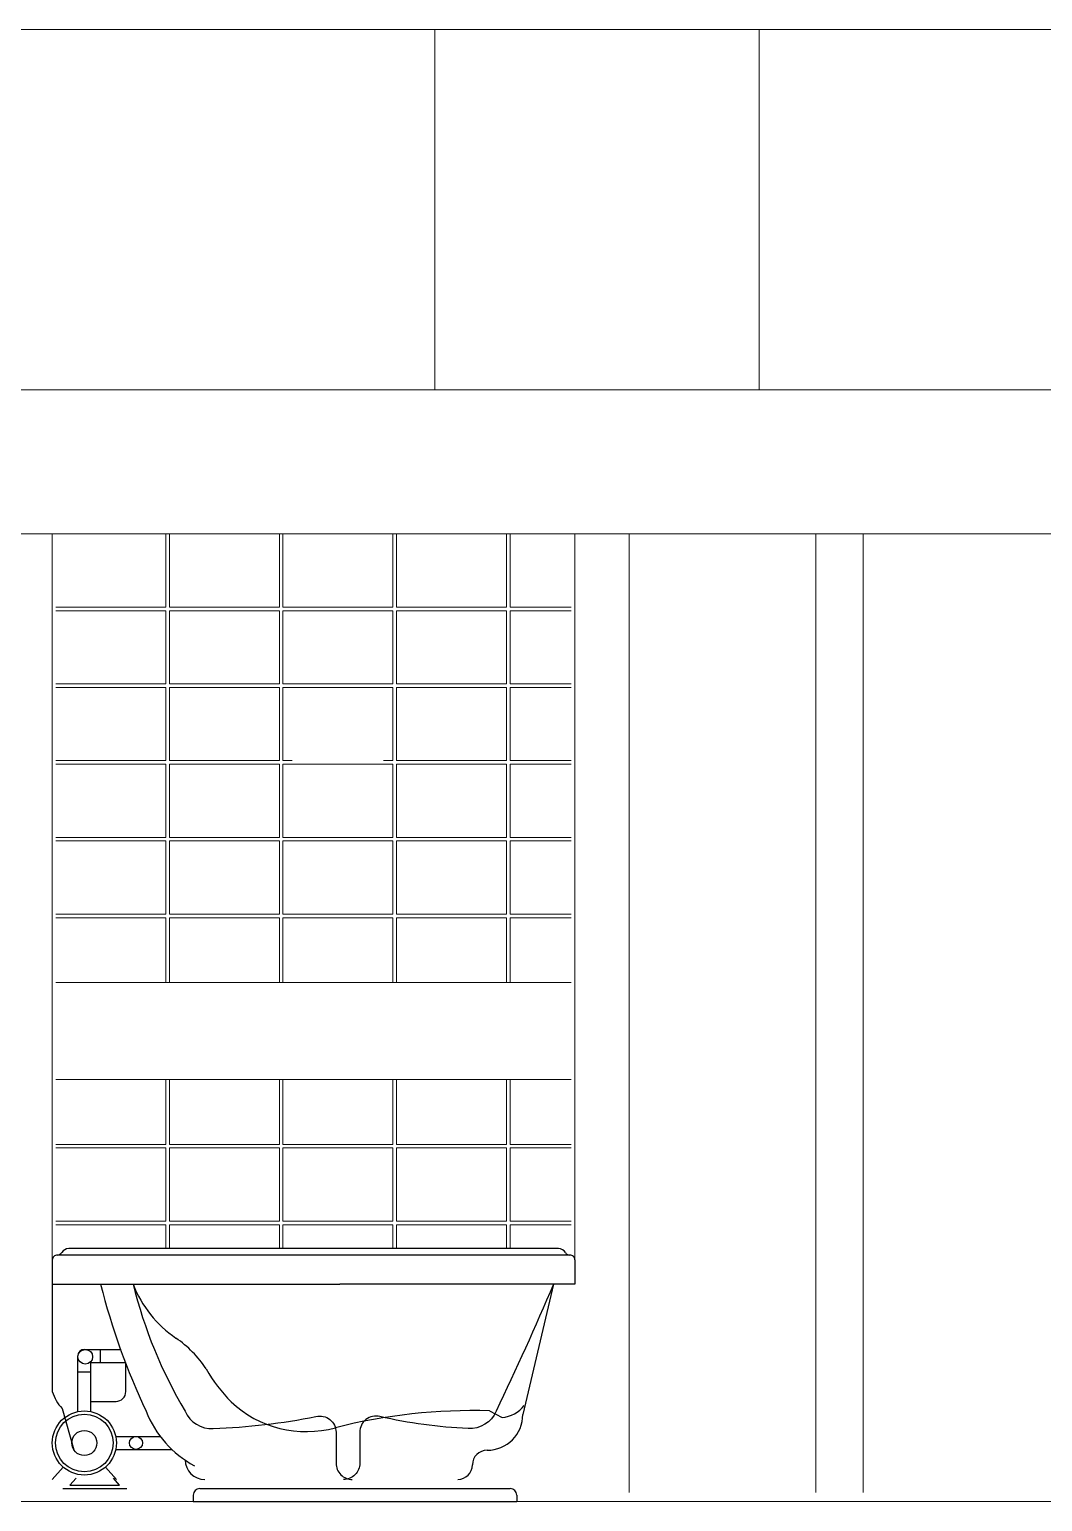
# Model space of a CAD drawing. Extents: x 1270 to 1442, y 932 to 1016.
# Drawn here: x 1428.318 to 1431.129, y 993.552 to 997.637 of the extents above; entities that cross this region are included whole.
import ezdxf

# ---------------------------------------------------------------- set-up
doc = ezdxf.new("R2010")
doc.units = 0
doc.header["$MEASUREMENT"] = 0
doc.layers.add('arquitecturapasito', color=252, linetype='Continuous', lineweight=5)

msp = doc.modelspace()

# ---------------------------------------------------------------- linework, layer by layer
for p, q in [((1428.3817, 994.2228), (1428.3817, 994.1551)), ((1429.8316, 994.2228), (1429.8316, 994.1551)), ((1428.3817, 994.1551), (1429.1791, 994.1551)), ((1429.8316, 994.1551), (1429.1791, 994.1551)), ((1429.7723, 994.1551), (1429.6872, 993.7941)), ((1428.4706, 993.9746), (1428.5724, 993.9746)), ((1428.5158, 993.9385), (1428.5158, 993.9746)), ((1428.4526, 993.8019), (1428.4526, 993.9565)), ((1428.4887, 993.8019), (1428.4887, 993.9385)), ((1428.4887, 993.9385), (1428.5856, 993.9385)), ((1428.4887, 993.9114), (1428.4526, 993.9114)), ((1429.5945, 993.8043), (1429.6294, 993.7858)), ((1428.5577, 993.7328), (1428.6814, 993.7328)), ((1428.5577, 993.6967), (1428.7137, 993.6967)), ((1428.3817, 993.6136), (1428.4119, 993.648)), ((1428.5596, 993.6136), (1428.5294, 993.648)), ((1428.4305, 993.5974), (1428.4475, 993.6168)), ((1428.5685, 993.5974), (1428.5515, 993.6168)), ((1428.4105, 993.5884), (1428.5885, 993.5884)), ((1428.4305, 993.5974), (1428.5685, 993.5974)), ((1428.7726, 993.5703), (1428.7726, 993.5523)), ((1428.7907, 993.5884), (1428.8334, 993.5884)), ((1428.8334, 993.5884), (1429.652, 993.5884)), ((1429.609, 993.5884), (1429.652, 993.5884)), ((1429.6701, 993.5703), (1429.6701, 993.5523)), ((1428.7726, 993.5523), (1429.6701, 993.5523))]:
    msp.add_line(p, q)
for points in [[(1429.8181, 994.2363), (1429.1791, 994.2363), (1428.3952, 994.2363)], [(1429.7857, 994.2544), (1429.1791, 994.2544), (1428.4275, 994.2544)]]:
    msp.add_lwpolyline(points)
for points in [[(1428.3817, 994.1551), (1428.3817, 993.8573, 0.10594), (1428.4087, 993.8104), (1428.4414, 993.6958)], [(1428.5158, 994.1551, 0.048738), (1428.6421, 993.8031, 0.177115), (1428.7759, 993.6515, 0.177115)], [(1428.606, 994.1551, 0.073733), (1428.7504, 993.8031, 0.323277), (1428.8281, 993.7552, 0.04186), (1429.1133, 993.7883, -0.48524), (1429.169, 993.7444), (1429.169, 993.6587, 0.414214), (1429.2141, 993.6136)], [(1429.7723, 994.1551, -0.009797), (1429.6131, 993.8031, -0.323277), (1429.5354, 993.7552, -0.048609), (1429.2904, 993.7883, 0.48524), (1429.2347, 993.7444), (1429.2347, 993.6587, -0.414214), (1429.1895, 993.6136)], [(1428.4887, 993.8302), (1428.5586, 993.8302, 0.414214), (1428.5857, 993.8573), (1428.5857, 993.9382)]]:
    msp.add_lwpolyline(points, format="xyb")
for centre, radius in [((1428.4733, 993.9539), 0.0203), ((1428.4706, 993.7148), 0.089), ((1428.4706, 993.7148), 0.0799), ((1428.4706, 993.7148), 0.0348), ((1428.6139, 993.7148), 0.0181)]:
    msp.add_circle(centre, radius)
for centre, radius, start, end in [((1428.3952, 994.2228), 0.0135, 88.2416, 180), ((1428.3945, 994.2527), 0.0164, 270.9332, 323.8377), ((1428.4275, 994.2314), 0.0229, 90, 149.6951), ((1429.7857, 994.2314), 0.0229, 30.3049, 90), ((1429.8172, 994.2498), 0.0135, 210.3049, 271.7584), ((1429.8181, 994.2228), 0.0135, 0, 91.7584), ((1428.9114, 994.276), 0.3285, 201.6001, 235.3652), ((1428.4706, 993.9565), 0.0181, 90, 180), ((1428.5559, 993.7563), 0.3012, 32.9973, 55.9103), ((1429.1753, 994.1266), 0.4208, 209.3546, 225.0208), ((1429.0861, 994.0498), 0.3035, 226.683, 285.4721), ((1429.6251, 993.8673), 0.0815, 273.0573, 323.7584), ((1429.5514, 992.23), 1.5748, 88.4314, 104.1249), ((1429.5879, 993.7941), 0.0993, 270, 0), ((1429.5879, 993.6542), 0.0406, 90, 180), ((1428.8046, 993.6677), 0.0542, 180, 270), ((1429.5067, 993.6542), 0.0406, 270, 0), ((1428.7907, 993.5703), 0.0181, 90, 180), ((1429.652, 993.5703), 0.0181, 0, 90)]:
    msp.add_arc(centre, radius, start, end)
at = {"layer": 'arquitecturapasito', "color": 252}
for p, q in [((1433.6693, 997.6375), (1422.5884, 997.6375)), ((1429.4427, 997.6375), (1429.4427, 996.6375)), ((1430.3427, 997.6375), (1430.3427, 996.6375)), ((1422.5884, 996.6375), (1436.9221, 996.6375)), ((1422.5884, 996.2375), (1436.9275, 996.2375)), ((1428.3817, 994.2228), (1428.3816, 996.2375)), ((1428.3817, 993.8573), (1428.3817, 996.2375)), ((1428.6967, 996.2375), (1428.6967, 996.0345)), ((1428.7067, 996.2375), (1428.7067, 996.0345)), ((1429.0117, 996.2375), (1429.0117, 996.0345)), ((1429.0217, 996.2375), (1429.0217, 996.0345)), ((1429.3267, 996.2375), (1429.3267, 996.0345)), ((1429.3367, 996.2375), (1429.3367, 996.0345)), ((1429.6417, 996.2375), (1429.6417, 996.0345)), ((1429.6517, 996.2375), (1429.6517, 996.0345)), ((1429.8316, 994.2228), (1429.8316, 996.2375)), ((1429.9817, 993.5775), (1429.9817, 996.2375)), ((1430.5, 993.5775), (1430.5, 996.2375)), ((1430.6317, 993.5775), (1430.6317, 996.2375)), ((1428.6967, 996.0345), (1428.3917, 996.0345)), ((1428.6967, 996.0245), (1428.3917, 996.0245)), ((1428.6967, 996.0245), (1428.6967, 995.8215)), ((1429.0117, 996.0345), (1428.7067, 996.0345)), ((1429.0117, 996.0245), (1428.7067, 996.0245)), ((1428.7067, 996.0245), (1428.7067, 995.8215)), ((1429.0117, 996.0245), (1429.0117, 995.8215)), ((1429.3267, 996.0345), (1429.0217, 996.0345)), ((1429.3267, 996.0245), (1429.0217, 996.0245)), ((1429.0217, 996.0245), (1429.0217, 995.8215)), ((1429.3267, 996.0245), (1429.3267, 995.8215)), ((1429.6417, 996.0345), (1429.3367, 996.0345)), ((1429.6417, 996.0245), (1429.3367, 996.0245)), ((1429.3367, 996.0245), (1429.3367, 995.8215)), ((1429.6417, 996.0245), (1429.6417, 995.8215)), ((1429.8216, 996.0345), (1429.6517, 996.0345)), ((1429.8216, 996.0245), (1429.6517, 996.0245)), ((1429.6517, 996.0245), (1429.6517, 995.8215)), ((1428.6967, 995.8215), (1428.3917, 995.8215)), ((1429.0117, 995.8215), (1428.7067, 995.8215)), ((1429.3267, 995.8215), (1429.0217, 995.8215)), ((1429.6417, 995.8215), (1429.3367, 995.8215)), ((1429.8216, 995.8215), (1429.6517, 995.8215)), ((1428.6967, 995.8115), (1428.3917, 995.8115)), ((1428.6967, 995.8115), (1428.6967, 995.6085)), ((1429.0117, 995.8115), (1428.7067, 995.8115)), ((1428.7067, 995.8115), (1428.7067, 995.6085)), ((1429.0117, 995.8115), (1429.0117, 995.6085)), ((1429.3267, 995.8115), (1429.0217, 995.8115)), ((1429.0217, 995.8115), (1429.0217, 995.6085)), ((1429.3267, 995.8115), (1429.3267, 995.6085)), ((1429.6417, 995.8115), (1429.3367, 995.8115)), ((1429.3367, 995.8115), (1429.3367, 995.6085)), ((1429.6417, 995.8115), (1429.6417, 995.6085)), ((1429.8216, 995.8115), (1429.6517, 995.8115)), ((1429.6517, 995.8115), (1429.6517, 995.6085)), ((1428.6967, 995.6085), (1428.3917, 995.6085)), ((1428.6967, 995.5985), (1428.3917, 995.5985)), ((1428.6967, 995.5985), (1428.6967, 995.3955)), ((1429.0117, 995.6085), (1428.7067, 995.6085)), ((1429.0117, 995.5985), (1428.7067, 995.5985)), ((1428.7067, 995.5985), (1428.7067, 995.3955)), ((1429.0117, 995.5985), (1429.0117, 995.3955)), ((1429.0475, 995.6085), (1429.0217, 995.6085)), ((1429.3267, 995.5987), (1429.0217, 995.5987)), ((1429.3267, 995.5985), (1429.0217, 995.5985)), ((1429.0217, 995.5985), (1429.0217, 995.3955)), ((1429.3267, 995.6085), (1429.3009, 995.6085)), ((1429.3267, 995.5985), (1429.3267, 995.3955)), ((1429.6417, 995.6085), (1429.3367, 995.6085)), ((1429.6417, 995.5985), (1429.3367, 995.5985)), ((1429.3367, 995.5985), (1429.3367, 995.3955)), ((1429.6417, 995.5985), (1429.6417, 995.3955)), ((1429.8216, 995.6085), (1429.6517, 995.6085)), ((1429.8216, 995.5985), (1429.6517, 995.5985)), ((1429.6517, 995.5985), (1429.6517, 995.3955)), ((1428.6967, 995.3955), (1428.3917, 995.3955)), ((1428.6967, 995.3855), (1428.3917, 995.3855)), ((1428.6967, 995.3855), (1428.6967, 995.1825)), ((1429.0117, 995.3955), (1428.7067, 995.3955)), ((1429.0117, 995.3855), (1428.7067, 995.3855)), ((1428.7067, 995.3855), (1428.7067, 995.1825)), ((1429.0117, 995.3855), (1429.0117, 995.1825)), ((1429.3267, 995.3955), (1429.0217, 995.3955)), ((1429.3267, 995.3855), (1429.0217, 995.3855)), ((1429.0217, 995.3855), (1429.0217, 995.1825)), ((1429.3267, 995.3855), (1429.3267, 995.1825)), ((1429.6417, 995.3955), (1429.3367, 995.3955)), ((1429.6417, 995.3855), (1429.3367, 995.3855)), ((1429.3367, 995.3855), (1429.3367, 995.1825)), ((1429.6417, 995.3855), (1429.6417, 995.1825)), ((1429.8216, 995.3955), (1429.6517, 995.3955)), ((1429.8216, 995.3855), (1429.6517, 995.3855)), ((1429.6517, 995.3855), (1429.6517, 995.1825)), ((1428.6967, 995.1825), (1428.3917, 995.1825)), ((1428.6967, 995.1725), (1428.3917, 995.1725)), ((1428.6967, 995.1725), (1428.6967, 994.9929)), ((1429.0117, 995.1825), (1428.7067, 995.1825)), ((1429.0117, 995.1725), (1428.7067, 995.1725)), ((1428.7067, 995.1725), (1428.7067, 994.9929)), ((1429.0117, 995.1725), (1429.0117, 994.9929)), ((1429.3267, 995.1825), (1429.0217, 995.1825)), ((1429.3267, 995.1725), (1429.0217, 995.1725)), ((1429.0217, 995.1725), (1429.0217, 994.9929)), ((1429.3267, 995.1725), (1429.3267, 994.9929)), ((1429.6417, 995.1825), (1429.3367, 995.1825)), ((1429.6417, 995.1725), (1429.3367, 995.1725)), ((1429.3367, 995.1725), (1429.3367, 994.9929)), ((1429.6417, 995.1725), (1429.6417, 994.9929)), ((1429.8216, 995.1825), (1429.6517, 995.1825)), ((1429.8216, 995.1725), (1429.6517, 995.1725)), ((1429.6517, 995.1725), (1429.6517, 994.9929)), ((1428.3917, 994.9929), (1429.8216, 994.9929)), ((1428.3917, 994.7231), (1429.8216, 994.7231)), ((1428.6967, 994.7231), (1428.6967, 994.5435)), ((1428.7067, 994.7231), (1428.7067, 994.5435)), ((1429.0117, 994.7231), (1429.0117, 994.5435)), ((1429.0217, 994.7231), (1429.0217, 994.5435)), ((1429.3267, 994.7231), (1429.3267, 994.5435)), ((1429.3367, 994.7231), (1429.3367, 994.5435)), ((1429.6417, 994.7231), (1429.6417, 994.5435)), ((1429.6517, 994.7231), (1429.6517, 994.5435)), ((1428.6967, 994.5435), (1428.3917, 994.5435)), ((1428.6967, 994.5335), (1428.3917, 994.5335)), ((1428.6967, 994.5335), (1428.6967, 994.3305)), ((1429.0117, 994.5435), (1428.7067, 994.5435)), ((1429.0117, 994.5335), (1428.7067, 994.5335)), ((1428.7067, 994.5335), (1428.7067, 994.3305)), ((1429.0117, 994.5335), (1429.0117, 994.3305)), ((1429.3267, 994.5435), (1429.0217, 994.5435)), ((1429.3267, 994.5335), (1429.0217, 994.5335)), ((1429.0217, 994.5335), (1429.0217, 994.3305)), ((1429.3267, 994.5335), (1429.3267, 994.3305)), ((1429.6417, 994.5435), (1429.3367, 994.5435)), ((1429.6417, 994.5335), (1429.3367, 994.5335)), ((1429.3367, 994.5335), (1429.3367, 994.3305)), ((1429.6417, 994.5335), (1429.6417, 994.3305)), ((1429.8216, 994.5435), (1429.6517, 994.5435)), ((1429.8216, 994.5335), (1429.6517, 994.5335)), ((1429.6517, 994.5335), (1429.6517, 994.3305)), ((1428.6967, 994.3305), (1428.3917, 994.3305)), ((1428.6967, 994.3205), (1428.3917, 994.3205)), ((1428.6967, 994.3205), (1428.6967, 994.2544)), ((1429.0117, 994.3305), (1428.7067, 994.3305)), ((1429.0117, 994.3205), (1428.7067, 994.3205)), ((1428.7067, 994.3205), (1428.7067, 994.2544)), ((1429.0117, 994.3205), (1429.0117, 994.2544)), ((1429.3267, 994.3305), (1429.0217, 994.3305)), ((1429.3267, 994.3205), (1429.0217, 994.3205)), ((1429.0217, 994.3205), (1429.0217, 994.2544)), ((1429.3267, 994.3205), (1429.3267, 994.2544)), ((1429.6417, 994.3305), (1429.3367, 994.3305)), ((1429.6417, 994.3205), (1429.3367, 994.3205)), ((1429.3367, 994.3205), (1429.3367, 994.2544)), ((1429.6417, 994.3205), (1429.6417, 994.2544)), ((1429.8216, 994.3305), (1429.6517, 994.3305)), ((1429.8216, 994.3205), (1429.6517, 994.3205)), ((1429.6517, 994.3205), (1429.6517, 994.2544)), ((1422.61, 993.5523), (1433.8482, 993.5523)), ((1422.61, 993.5523), (1436.9562, 993.5523))]:
    msp.add_line(p, q, dxfattribs=at)

doc.saveas('drawing.dxf')
